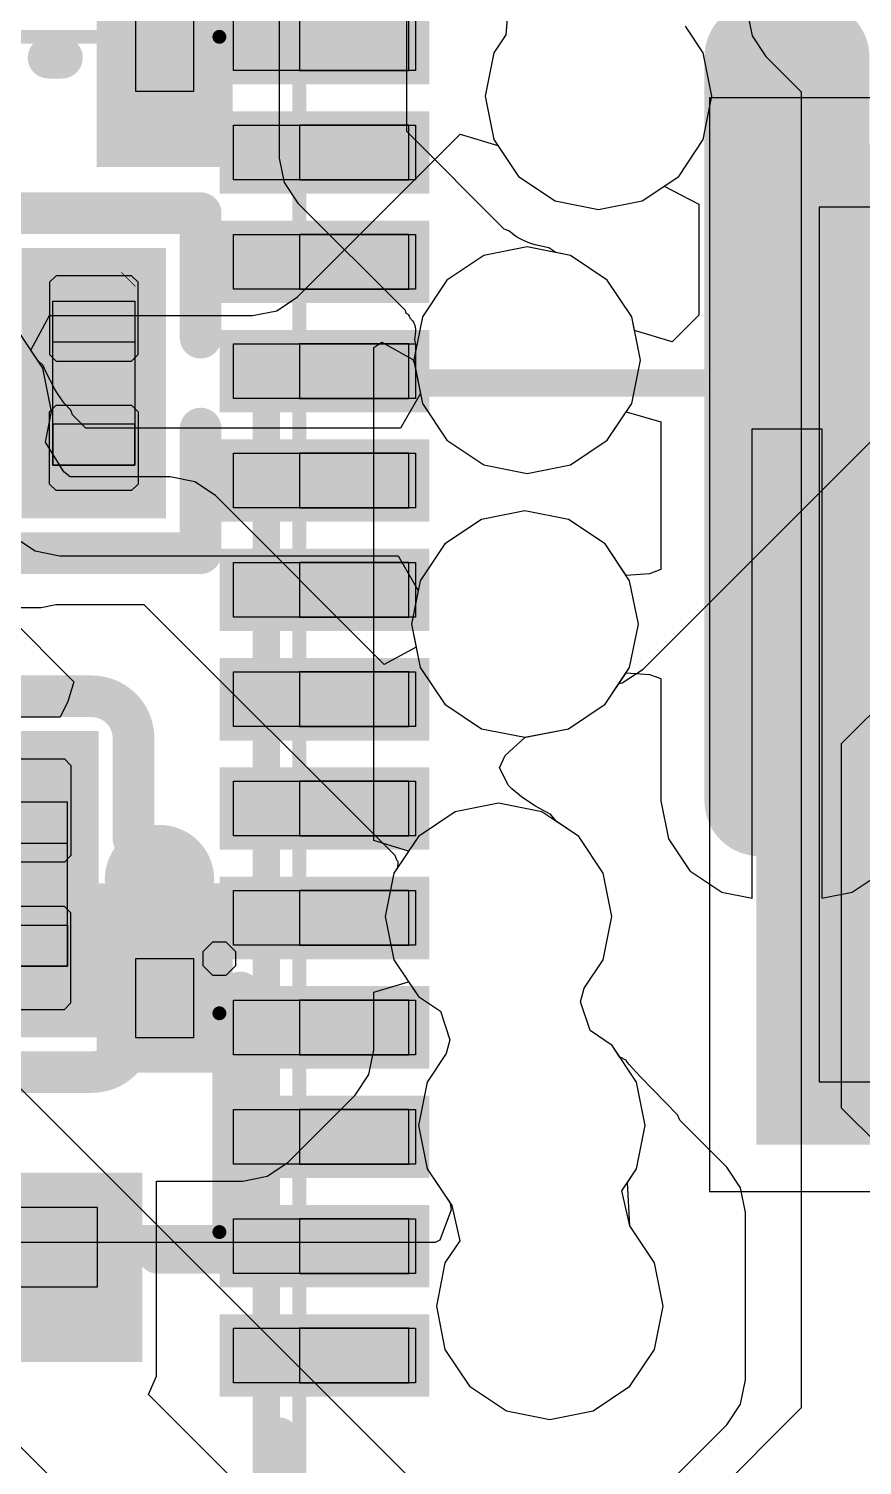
# Model space of a CAD drawing. Header units: millimetres. Extents: x 0 to 11.7, y 0 to 8.3.
# Drawn here: x 5.2792 to 5.3992, y 2.9268 to 3.1336 of the extents above; entities that cross this region are included whole.
import ezdxf

# ---------------------------------------------------------------- set-up
doc = ezdxf.new("R2010")
doc.units = ezdxf.units.MM
doc.header["$MEASUREMENT"] = 0
for name, color, linetype in [('BottomLayer', 5, 'Continuous'), ('BottomOverlay', 54, 'Continuous'), ('BottomPaste', 16, 'Continuous'), ('BottomSolder', 6, 'Continuous'), ('ConnectLayer', 7, 'Continuous'), ('Mechanical15', 56, 'Continuous'), ('Mechanical4', 56, 'Continuous'), ('Mechanical5', 56, 'Continuous'), ('Mechanical6', 56, 'Continuous'), ('TopLayer', 1, 'Continuous'), ('TopOverlay', 2, 'Continuous'), ('TopPaste', 8, 'Continuous'), ('TopSolder', 216, 'Continuous')]:
    doc.layers.add(name, color=color, linetype=linetype)

# ---------------------------------------------------------------- blocks, each defined once
blk = doc.blocks.new('C0201_B_19')
at = {"layer": 'BottomLayer'}
for points in [[(-0.0182, -0.00569), (-0.00369, -0.00569), (-0.0182, 0.00707), (-0.00369, 0.00707)], [(0.00339, -0.00569), (0.0179, -0.00569), (0.00339, 0.00707), (0.0179, 0.00707)]]:
    blk.add_solid(points, dxfattribs=at)
at = {"layer": 'BottomOverlay', "const_width": 0.006}
for points in [[(-0.0272, 0.01007, -0.414214), (-0.0212, 0.01607)], [(0.0209, 0.01607, -0.414214), (0.0269, 0.01007)], [(-0.0212, -0.01469, -0.414214), (-0.0272, -0.00869)], [(0.0269, -0.00869, -0.414214), (0.0209, -0.01469)]]:
    blk.add_lwpolyline(points, format="xyb", dxfattribs=at)
for points in [[(-0.0212, 0.01607), (-0.00669, 0.01607)], [(0.00639, 0.01607), (0.0209, 0.01607)], [(-0.0272, 0.01007), (-0.0272, -0.00869)], [(0.0269, 0.01007), (0.0269, -0.00869)], [(-0.0212, -0.01469), (-0.00669, -0.01469)], [(0.00639, -0.01469), (0.0209, -0.01469)]]:
    blk.add_lwpolyline(points, dxfattribs=at)
at = {"layer": 'BottomOverlay', "const_width": 0.003}
for points in [[(-0.0227, 0.01607, 1), (-0.0197, 0.01607, 1)], [(-0.0227, 0.01607, 1), (-0.0197, 0.01607, 1)], [(-0.00819, 0.01607, 1), (-0.00519, 0.01607, 1)], [(0.00489, 0.01607, 1), (0.00789, 0.01607, 1)], [(0.0194, 0.01607, 1), (0.0224, 0.01607, 1)], [(0.0194, 0.01607, 1), (0.0224, 0.01607, 1)], [(-0.0287, 0.01007, 1), (-0.0257, 0.01007, 1)], [(-0.0287, 0.01007, 1), (-0.0257, 0.01007, 1)], [(0.0254, 0.01007, 1), (0.0284, 0.01007, 1)], [(0.0254, 0.01007, 1), (0.0284, 0.01007, 1)], [(-0.0287, -0.00869, 1), (-0.0257, -0.00869, 1)], [(-0.0287, -0.00869, 1), (-0.0257, -0.00869, 1)], [(0.0254, -0.00869, 1), (0.0284, -0.00869, 1)], [(0.0254, -0.00869, 1), (0.0284, -0.00869, 1)], [(-0.0227, -0.01469, 1), (-0.0197, -0.01469, 1)], [(-0.0227, -0.01469, 1), (-0.0197, -0.01469, 1)], [(-0.00819, -0.01469, 1), (-0.00519, -0.01469, 1)], [(0.00489, -0.01469, 1), (0.00789, -0.01469, 1)], [(0.0194, -0.01469, 1), (0.0224, -0.01469, 1)], [(0.0194, -0.01469, 1), (0.0224, -0.01469, 1)]]:
    blk.add_lwpolyline(points, format="xyb", close=True, dxfattribs=at)
at = {"layer": 'BottomPaste'}
for p, q in [((-0.01725, 0.00707), (-0.0182, 0.00612)), ((-0.00428, 0.00707), (-0.01725, 0.00707)), ((-0.00334, 0.00612), (-0.00428, 0.00707)), ((0.00304, 0.00612), (0.00398, 0.00707)), ((0.00398, 0.00707), (0.01695, 0.00707)), ((0.01695, 0.00707), (0.0179, 0.00612)), ((-0.0182, 0.00612), (-0.0182, -0.00474)), ((-0.00334, -0.00474), (-0.00334, 0.00612)), ((0.00304, -0.00474), (0.00304, 0.00612)), ((0.0179, 0.00612), (0.0179, -0.00474)), ((-0.0182, -0.00474), (-0.01725, -0.00569)), ((-0.01725, -0.00569), (-0.00428, -0.00569)), ((-0.00428, -0.00569), (-0.00334, -0.00474)), ((0.00398, -0.00569), (0.00304, -0.00474)), ((0.01695, -0.00569), (0.00398, -0.00569)), ((0.0179, -0.00474), (0.01695, -0.00569))]:
    blk.add_line(p, q, dxfattribs=at)
for points in [[(-0.0182, -0.00569), (-0.00369, -0.00569), (-0.0182, 0.00707), (-0.00369, 0.00707)], [(0.00339, -0.00569), (0.0179, -0.00569), (0.00339, 0.00707), (0.0179, 0.00707)]]:
    blk.add_solid(points, dxfattribs=at)
at = {"layer": 'BottomSolder'}
for points in [[(-0.0222, -0.00969), (0.00031, -0.00969), (-0.0222, 0.01107), (0.00031, 0.01107)], [(-0.00061, -0.00969), (0.0219, -0.00969), (-0.00061, 0.01107), (0.0219, 0.01107)]]:
    blk.add_solid(points, dxfattribs=at)
at = {"layer": 'Mechanical4'}
for p, q in [((0.01166, 0.0066), (-0.01196, 0.0066)), ((-0.01196, 0.0066), (-0.01196, -0.00521)), ((0.01166, -0.00521), (0.01166, 0.0066)), ((-0.01196, -0.00521), (0.01166, -0.00521))]:
    blk.add_line(p, q, dxfattribs=at)
at = {"layer": 'Mechanical5'}
for p, q in [((-0.01196, -0.00521), (-0.01196, 0.0066)), ((-0.01196, 0.0066), (-0.00606, 0.0066)), ((-0.00606, 0.0066), (-0.00606, -0.00521)), ((0.01166, 0.0066), (0.00576, 0.0066)), ((0.00576, 0.0066), (0.00576, -0.00521)), ((0.01166, -0.00521), (0.01166, 0.0066)), ((-0.00606, -0.00521), (-0.01196, -0.00521)), ((0.00576, -0.00521), (0.01166, -0.00521))]:
    blk.add_line(p, q, dxfattribs=at)
blk = doc.blocks.new('SOT_723_L1_2_W0_8_P0_40_LS1_2_BR_38')
at = {"layer": 'Mechanical15'}
for p, q in [((0.01221, 0.01161), (0.01221, 0.01988)), ((0.01221, 0.01988), (0.02362, 0.01988)), ((0.02362, 0.01988), (0.02362, 0.01161)), ((0.01221, 0.01161), (0.01221, 0.01161)), ((0.02362, 0.01161), (0.01221, 0.01161)), ((-0.01221, 0.0061), (-0.02362, 0.0061)), ((-0.02362, 0.0061), (-0.02362, -0.0061)), ((-0.01221, -0.0061), (-0.01221, 0.0061)), ((-0.02362, -0.0061), (-0.01221, -0.0061)), ((-0.01221, -0.0061), (-0.01221, -0.0061)), ((0.01221, -0.01988), (0.01221, -0.01161)), ((0.01221, -0.01161), (0.02362, -0.01161)), ((0.02362, -0.01161), (0.02362, -0.01988)), ((0.01221, -0.01988), (0.01221, -0.01988)), ((0.02362, -0.01988), (0.01221, -0.01988)), ((0.02264, -0.02126), (0.02125, -0.02264)), ((0.02125, -0.02264), (0.02125, -0.02362)), ((0.0246, -0.02126), (0.02264, -0.02126)), ((0.02598, -0.02264), (0.0246, -0.02126)), ((0.02598, -0.02362), (0.02598, -0.02264)), ((0.02125, -0.02362), (0.02125, -0.0246)), ((0.02125, -0.0246), (0.02264, -0.02598)), ((0.0246, -0.02598), (0.02598, -0.0246)), ((0.02598, -0.02362), (0.02598, -0.02362)), ((0.02598, -0.0246), (0.02598, -0.02362)), ((0.02264, -0.02598), (0.0246, -0.02598))]:
    blk.add_line(p, q, dxfattribs=at)
at = {"layer": 'Mechanical15', "const_width": 0.002}
for points in [[(-0.01575, 0.02362), (0.01575, 0.02362)], [(-0.01575, 0.02362), (-0.01575, -0.02362)], [(0.01575, 0.02362), (0.01575, -0.02362)], [(-0.01575, -0.02362), (0.01575, -0.02362)]]:
    blk.add_lwpolyline(points, dxfattribs=at)
at = {"layer": 'Mechanical15', "const_width": 0.001}
for points in [[(-0.01625, 0.02362, 1), (-0.01525, 0.02362, 1)], [(-0.01625, 0.02362, 1), (-0.01525, 0.02362, 1)], [(0.01525, 0.02362, 1), (0.01625, 0.02362, 1)], [(0.01525, 0.02362, 1), (0.01625, 0.02362, 1)], [(-0.01625, -0.02362, 1), (-0.01525, -0.02362, 1)], [(-0.01625, -0.02362, 1), (-0.01525, -0.02362, 1)], [(0.01525, -0.02362, 1), (0.01625, -0.02362, 1)], [(0.01525, -0.02362, 1), (0.01625, -0.02362, 1)]]:
    blk.add_lwpolyline(points, format="xyb", close=True, dxfattribs=at)
at = {"layer": 'Mechanical6'}
for points, const_width in [([(0.03894, -0.015, 1), (0.03106, -0.015, 1)], 0.00787), ([(0.02909, -0.015, 1), (0.03303, -0.015, 1)], 0.00394), ([(0.03697, -0.015, 1), (0.04091, -0.015, 1)], 0.00394)]:
    blk.add_lwpolyline(points, format="xyb", close=True, dxfattribs=dict(at, const_width=const_width))
at = {"layer": 'TopLayer'}
for points in [[(0.01122, 0.00996), (0.03048, 0.00996), (0.01122, 0.02154), (0.03048, 0.02154)], [(-0.03048, -0.00854), (-0.01122, -0.00854), (-0.03048, 0.00854), (-0.01122, 0.00854)], [(0.01122, -0.02154), (0.03048, -0.02154), (0.01122, -0.00996), (0.03048, -0.00996)]]:
    blk.add_solid(points, dxfattribs=at)
at = {"layer": 'TopOverlay', "const_width": 0.006}
for points in [[(-0.01875, 0.02662), (-0.01875, 0.01479)], [(-0.01875, 0.02662), (0.01875, 0.02662)], [(0.01875, 0.00096), (0.01875, -0.00096)], [(-0.01875, -0.01479), (-0.01875, -0.02662)], [(-0.01875, -0.02662), (0.01875, -0.02662)]]:
    blk.add_lwpolyline(points, dxfattribs=at)
at = {"layer": 'TopOverlay', "const_width": 0.003}
for points in [[(-0.02025, 0.02662, 1), (-0.01725, 0.02662, 1)], [(-0.02025, 0.02662, 1), (-0.01725, 0.02662, 1)], [(0.01725, 0.02662, 1), (0.02025, 0.02662, 1)], [(-0.02025, 0.01479, 1), (-0.01725, 0.01479, 1)], [(0.01725, 0.00096, 1), (0.02025, 0.00096, 1)], [(0.01725, -0.00096, 1), (0.02025, -0.00096, 1)], [(-0.02025, -0.01479, 1), (-0.01725, -0.01479, 1)], [(-0.02025, -0.02662, 1), (-0.01725, -0.02662, 1)], [(-0.02025, -0.02662, 1), (-0.01725, -0.02662, 1)], [(0.01725, -0.02662, 1), (0.02025, -0.02662, 1)]]:
    blk.add_lwpolyline(points, format="xyb", close=True, dxfattribs=at)
at = {"layer": 'TopPaste'}
for points in [[(0.01122, 0.00996), (0.03048, 0.00996), (0.01122, 0.02154), (0.03048, 0.02154)], [(-0.03048, -0.00854), (-0.01122, -0.00854), (-0.03048, 0.00854), (-0.01122, 0.00854)], [(0.01122, -0.02154), (0.03048, -0.02154), (0.01122, -0.00996), (0.03048, -0.00996)]]:
    blk.add_solid(points, dxfattribs=at)
at = {"layer": 'TopSolder'}
for points in [[(0.00722, 0.00596), (0.03448, 0.00596), (0.00722, 0.02554), (0.03448, 0.02554)], [(-0.03448, -0.01254), (-0.00722, -0.01254), (-0.03448, 0.01254), (-0.00722, 0.01254)], [(0.00722, -0.02554), (0.03448, -0.02554), (0.00722, -0.00596), (0.03448, -0.00596)]]:
    blk.add_solid(points, dxfattribs=at)
blk = doc.blocks.new('R0201_52')
at = {"layer": 'Mechanical15', "const_width": 0.0001}
blk.add_lwpolyline([(0.01665, -0.004), (0.01465, -0.006)], dxfattribs=at)
at = {"layer": 'Mechanical15', "const_width": 0.00005}
for points in [[(0.01662, -0.004, 1), (0.01667, -0.004, 1)], [(0.01462, -0.006, 1), (0.01467, -0.006, 1)]]:
    blk.add_lwpolyline(points, format="xyb", close=True, dxfattribs=at)
at = {"layer": 'Mechanical4'}
for p, q in [((-0.01111, 0.00591), (0.01252, 0.00591)), ((-0.01111, -0.0059), (-0.01111, 0.00591)), ((0.01252, 0.00591), (0.01252, -0.0059)), ((0.01252, -0.0059), (-0.01111, -0.0059))]:
    blk.add_line(p, q, dxfattribs=at)
at = {"layer": 'Mechanical5'}
for p, q in [((-0.0052, 0.00591), (-0.01111, 0.00591)), ((-0.01111, 0.00591), (-0.01111, -0.0059)), ((-0.0052, -0.0059), (-0.0052, 0.00591)), ((0.00661, 0.00591), (0.01252, 0.00591)), ((0.00661, -0.0059), (0.00661, 0.00591)), ((0.01252, 0.00591), (0.01252, -0.0059)), ((-0.01111, -0.0059), (-0.0052, -0.0059)), ((0.01252, -0.0059), (0.00661, -0.0059))]:
    blk.add_line(p, q, dxfattribs=at)
at = {"layer": 'TopLayer'}
for points in [[(-0.01477, -0.00638), (-0.00284, -0.00638), (-0.01477, 0.00638), (-0.00284, 0.00638)], [(0.00425, -0.00638), (0.01618, -0.00638), (0.00425, 0.00638), (0.01618, 0.00638)]]:
    blk.add_solid(points, dxfattribs=at)
at = {"layer": 'TopOverlay', "const_width": 0.006}
for points in [[(-0.02377, 0.01538), (-0.02377, -0.01538)], [(-0.02377, 0.01538), (-0.00584, 0.01538)], [(0.00725, 0.01538), (0.02518, 0.01538)], [(0.02518, 0.01538), (0.02518, -0.01538)], [(-0.02377, -0.01538), (-0.00584, -0.01538)], [(0.00725, -0.01538), (0.02518, -0.01538)]]:
    blk.add_lwpolyline(points, dxfattribs=at)
at = {"layer": 'TopOverlay', "const_width": 0.003}
for points in [[(-0.02527, 0.01538, 1), (-0.02227, 0.01538, 1)], [(-0.02527, 0.01538, 1), (-0.02227, 0.01538, 1)], [(-0.00734, 0.01538, 1), (-0.00434, 0.01538, 1)], [(0.00575, 0.01538, 1), (0.00875, 0.01538, 1)], [(0.02368, 0.01538, 1), (0.02668, 0.01538, 1)], [(0.02368, 0.01538, 1), (0.02668, 0.01538, 1)], [(-0.02527, -0.01538, 1), (-0.02227, -0.01538, 1)], [(-0.02527, -0.01538, 1), (-0.02227, -0.01538, 1)], [(-0.00734, -0.01538, 1), (-0.00434, -0.01538, 1)], [(0.00575, -0.01538, 1), (0.00875, -0.01538, 1)], [(0.02368, -0.01538, 1), (0.02668, -0.01538, 1)], [(0.02368, -0.01538, 1), (0.02668, -0.01538, 1)]]:
    blk.add_lwpolyline(points, format="xyb", close=True, dxfattribs=at)
at = {"layer": 'TopPaste'}
for p, q in [((-0.01477, 0.00543), (-0.01383, 0.00638)), ((-0.01383, 0.00638), (-0.00343, 0.00638)), ((-0.00343, 0.00638), (-0.00248, 0.00543)), ((0.00484, 0.00638), (0.00389, 0.00543)), ((0.01524, 0.00638), (0.00484, 0.00638)), ((0.01618, 0.00543), (0.01524, 0.00638)), ((-0.01477, -0.00543), (-0.01477, 0.00543)), ((-0.00248, 0.00543), (-0.00248, -0.00543)), ((0.00389, 0.00543), (0.00389, -0.00543)), ((0.01618, -0.00543), (0.01618, 0.00543)), ((-0.01383, -0.00638), (-0.01477, -0.00543)), ((-0.00248, -0.00543), (-0.00343, -0.00638)), ((0.00389, -0.00543), (0.00484, -0.00638)), ((0.01524, -0.00638), (0.01618, -0.00543)), ((-0.00343, -0.00638), (-0.01383, -0.00638)), ((0.00484, -0.00638), (0.01524, -0.00638))]:
    blk.add_line(p, q, dxfattribs=at)
for points in [[(-0.01477, -0.00638), (-0.00284, -0.00638), (-0.01477, 0.00638), (-0.00284, 0.00638)], [(0.00425, -0.00638), (0.01618, -0.00638), (0.00425, 0.00638), (0.01618, 0.00638)]]:
    blk.add_solid(points, dxfattribs=at)
at = {"layer": 'TopSolder'}
for points in [[(-0.01877, -0.01038), (0.00116, -0.01038), (-0.01877, 0.01038), (0.00116, 0.01038)], [(0.00025, -0.01038), (0.02018, -0.01038), (0.00025, 0.01038), (0.02018, 0.01038)]]:
    blk.add_solid(points, dxfattribs=at)
blk = doc.blocks.new('QFN_56_L7_0_W7_0_P0_40_TL_EP4_0_B_58')
at = {"layer": 'BottomLayer'}
for points in [[(-0.10327, 0.11739), (-0.0954, 0.11739), (-0.10327, 0.14357), (-0.0954, 0.14357)], [(-0.08753, 0.11739), (-0.07966, 0.11739), (-0.08753, 0.14357), (-0.07966, 0.14357)], [(-0.07178, 0.11739), (-0.06391, 0.11739), (-0.07178, 0.14357), (-0.06391, 0.14357)], [(-0.05603, 0.11739), (-0.04816, 0.11739), (-0.05603, 0.14357), (-0.04816, 0.14357)], [(-0.04028, 0.11739), (-0.03241, 0.11739), (-0.04028, 0.14357), (-0.03241, 0.14357)], [(-0.02453, 0.11739), (-0.01666, 0.11739), (-0.02453, 0.14357), (-0.01666, 0.14357)], [(-0.00879, 0.11739), (-0.00092, 0.11739), (-0.00879, 0.14357), (-0.00092, 0.14357)], [(0.00696, 0.11739), (0.01483, 0.11739), (0.00696, 0.14357), (0.01483, 0.14357)], [(0.02271, 0.11739), (0.03058, 0.11739), (0.02271, 0.14357), (0.03058, 0.14357)], [(0.03846, 0.11739), (0.04633, 0.11739), (0.03846, 0.14357), (0.04633, 0.14357)], [(0.05421, 0.11739), (0.06208, 0.11739), (0.05421, 0.14357), (0.06208, 0.14357)], [(0.06995, 0.11739), (0.07782, 0.11739), (0.06995, 0.14357), (0.07782, 0.14357)], [(0.0857, 0.11739), (0.09357, 0.11739), (0.0857, 0.14357), (0.09357, 0.14357)], [(-0.06697, -0.07368), (0.07303, -0.07368), (-0.06697, 0.06632), (0.07303, 0.06632)]]:
    blk.add_solid(points, dxfattribs=at)
at = {"layer": 'BottomOverlay', "const_width": 0.006}
blk.add_lwpolyline([(-0.11125, 0.13712), (-0.13777, 0.13712)], dxfattribs=at)
at = {"layer": 'BottomOverlay', "const_width": 0.003}
blk.add_lwpolyline([(-0.11275, 0.13712, 1), (-0.10975, 0.13712, 1)], format="xyb", close=True, dxfattribs=at)
at = {"layer": 'BottomPaste'}
for p, q in [((-0.10327, 0.11739), (-0.10327, 0.14357)), ((-0.10327, 0.14357), (-0.0954, 0.14357)), ((-0.0954, 0.14357), (-0.0954, 0.11739)), ((-0.08753, 0.11739), (-0.08753, 0.14357)), ((-0.08753, 0.14357), (-0.07966, 0.14357)), ((-0.07966, 0.14357), (-0.07966, 0.11739)), ((-0.07178, 0.14357), (-0.06391, 0.14357)), ((-0.07178, 0.11739), (-0.07178, 0.14357)), ((-0.06391, 0.14357), (-0.06391, 0.11739)), ((-0.05603, 0.14357), (-0.04816, 0.14357)), ((-0.05603, 0.11739), (-0.05603, 0.14357)), ((-0.04816, 0.14357), (-0.04816, 0.11739)), ((-0.04028, 0.14357), (-0.03241, 0.14357)), ((-0.04028, 0.11739), (-0.04028, 0.14357)), ((-0.03241, 0.14357), (-0.03241, 0.11739)), ((-0.02453, 0.14357), (-0.01666, 0.14357)), ((-0.02453, 0.11739), (-0.02453, 0.14357)), ((-0.01666, 0.14357), (-0.01666, 0.11739)), ((-0.00879, 0.14357), (-0.00092, 0.14357)), ((-0.00879, 0.11739), (-0.00879, 0.14357)), ((-0.00092, 0.14357), (-0.00092, 0.11739)), ((0.00696, 0.11739), (0.00696, 0.14357)), ((0.00696, 0.14357), (0.01483, 0.14357)), ((0.01483, 0.14357), (0.01483, 0.11739)), ((0.02271, 0.11739), (0.02271, 0.14357)), ((0.02271, 0.14357), (0.03058, 0.14357)), ((0.03058, 0.14357), (0.03058, 0.11739)), ((0.03846, 0.14357), (0.04633, 0.14357)), ((0.03846, 0.11739), (0.03846, 0.14357)), ((0.04633, 0.14357), (0.04633, 0.11739)), ((0.05421, 0.14357), (0.06208, 0.14357)), ((0.05421, 0.11739), (0.05421, 0.14357)), ((0.06208, 0.14357), (0.06208, 0.11739)), ((0.06995, 0.14357), (0.07782, 0.14357)), ((0.06995, 0.11739), (0.06995, 0.14357)), ((0.07782, 0.14357), (0.07782, 0.11739)), ((0.0857, 0.14357), (0.09357, 0.14357)), ((0.0857, 0.11739), (0.0857, 0.14357)), ((-0.0954, 0.11739), (-0.10327, 0.11739)), ((-0.07966, 0.11739), (-0.08753, 0.11739)), ((-0.06391, 0.11739), (-0.07178, 0.11739)), ((-0.04816, 0.11739), (-0.05603, 0.11739)), ((-0.03241, 0.11739), (-0.04028, 0.11739)), ((-0.01666, 0.11739), (-0.02453, 0.11739)), ((-0.00092, 0.11739), (-0.00879, 0.11739)), ((0.01483, 0.11739), (0.00696, 0.11739)), ((0.03058, 0.11739), (0.02271, 0.11739)), ((0.04633, 0.11739), (0.03846, 0.11739)), ((0.06208, 0.11739), (0.05421, 0.11739)), ((0.07782, 0.11739), (0.06995, 0.11739)), ((0.09357, 0.11739), (0.0857, 0.11739)), ((-0.05996, 0.05931), (-0.05996, -0.06667)), ((0.06602, 0.05931), (-0.05996, 0.05931)), ((0.06602, -0.06667), (0.06602, 0.05931))]:
    blk.add_line(p, q, dxfattribs=at)
at = {"layer": 'BottomSolder'}
for points in [[(-0.10527, 0.11539), (-0.0934, 0.11539), (-0.10527, 0.14557), (-0.0934, 0.14557)], [(-0.08953, 0.11539), (-0.07766, 0.11539), (-0.08953, 0.14557), (-0.07766, 0.14557)], [(-0.07378, 0.11539), (-0.06191, 0.11539), (-0.07378, 0.14557), (-0.06191, 0.14557)], [(-0.05803, 0.11539), (-0.04616, 0.11539), (-0.05803, 0.14557), (-0.04616, 0.14557)], [(-0.04228, 0.11539), (-0.03041, 0.11539), (-0.04228, 0.14557), (-0.03041, 0.14557)], [(-0.02653, 0.11539), (-0.01466, 0.11539), (-0.02653, 0.14557), (-0.01466, 0.14557)], [(-0.01079, 0.11539), (0.00108, 0.11539), (-0.01079, 0.14557), (0.00108, 0.14557)], [(0.00496, 0.11539), (0.01683, 0.11539), (0.00496, 0.14557), (0.01683, 0.14557)], [(0.02071, 0.11539), (0.03258, 0.11539), (0.02071, 0.14557), (0.03258, 0.14557)], [(0.03646, 0.11539), (0.04833, 0.11539), (0.03646, 0.14557), (0.04833, 0.14557)], [(0.05221, 0.11539), (0.06408, 0.11539), (0.05221, 0.14557), (0.06408, 0.14557)], [(0.06795, 0.11539), (0.07982, 0.11539), (0.06795, 0.14557), (0.07982, 0.14557)], [(0.0837, 0.11539), (0.09557, 0.11539), (0.0837, 0.14557), (0.09557, 0.14557)], [(-0.06897, -0.07568), (0.07503, -0.07568), (-0.06897, 0.06832), (0.07503, 0.06832)]]:
    blk.add_solid(points, dxfattribs=at)
at = {"layer": 'Mechanical15'}
for p, q in [((-0.10327, 0.13411), (-0.10327, 0.11837)), ((-0.0954, 0.13411), (-0.10327, 0.13411)), ((-0.0954, 0.11837), (-0.0954, 0.13411)), ((-0.08753, 0.13411), (-0.08753, 0.11837)), ((-0.07965, 0.13411), (-0.08753, 0.13411)), ((-0.07965, 0.11837), (-0.07965, 0.13411)), ((-0.07178, 0.13411), (-0.07178, 0.11837)), ((-0.0639, 0.13411), (-0.07178, 0.13411)), ((-0.0639, 0.11837), (-0.0639, 0.13411)), ((-0.05603, 0.13411), (-0.05603, 0.11837)), ((-0.04816, 0.13411), (-0.05603, 0.13411)), ((-0.04816, 0.11837), (-0.04816, 0.13411)), ((-0.04028, 0.13411), (-0.04028, 0.11837)), ((-0.03241, 0.13411), (-0.04028, 0.13411)), ((-0.03241, 0.11837), (-0.03241, 0.13411)), ((-0.02453, 0.13411), (-0.02453, 0.11837)), ((-0.01666, 0.13411), (-0.02453, 0.13411)), ((-0.01666, 0.11837), (-0.01666, 0.13411)), ((-0.00879, 0.13411), (-0.00879, 0.11837)), ((-0.00091, 0.13411), (-0.00879, 0.13411)), ((-0.00091, 0.11837), (-0.00091, 0.13411)), ((0.00696, 0.13411), (0.00696, 0.11837)), ((0.01484, 0.13411), (0.00696, 0.13411)), ((0.01484, 0.11837), (0.01484, 0.13411)), ((0.02271, 0.13411), (0.02271, 0.11837)), ((0.03058, 0.13411), (0.02271, 0.13411)), ((0.03058, 0.11837), (0.03058, 0.13411)), ((0.03846, 0.13411), (0.03846, 0.11837)), ((0.04633, 0.13411), (0.03846, 0.13411)), ((0.04633, 0.11837), (0.04633, 0.13411)), ((0.05421, 0.13411), (0.05421, 0.11837)), ((0.06208, 0.13411), (0.05421, 0.13411)), ((0.06208, 0.11837), (0.06208, 0.13411)), ((0.06995, 0.13411), (0.06995, 0.11837)), ((0.07783, 0.13411), (0.06995, 0.13411)), ((0.07783, 0.11837), (0.07783, 0.13411)), ((0.0857, 0.13411), (0.0857, 0.11837)), ((0.09358, 0.13411), (0.0857, 0.13411)), ((-0.10327, 0.11837), (-0.0954, 0.11837)), ((-0.08753, 0.11837), (-0.07965, 0.11837)), ((-0.07178, 0.11837), (-0.0639, 0.11837)), ((-0.05603, 0.11837), (-0.04816, 0.11837)), ((-0.04028, 0.11837), (-0.03241, 0.11837)), ((-0.02453, 0.11837), (-0.01666, 0.11837)), ((-0.00879, 0.11837), (-0.00091, 0.11837)), ((0.00696, 0.11837), (0.01484, 0.11837)), ((0.02271, 0.11837), (0.03058, 0.11837)), ((0.03846, 0.11837), (0.04633, 0.11837)), ((0.05421, 0.11837), (0.06208, 0.11837)), ((0.06995, 0.11837), (0.07783, 0.11837)), ((0.0857, 0.11837), (0.09358, 0.11837)), ((-0.07571, 0.07506), (-0.07571, -0.08242)), ((0.08177, 0.07506), (-0.07571, 0.07506)), ((0.08177, -0.08242), (0.08177, 0.07506))]:
    blk.add_line(p, q, dxfattribs=at)
at = {"layer": 'Mechanical15', "const_width": 0.002}
blk.add_lwpolyline([(-0.13477, 0.13411), (0.14082, 0.13411)], dxfattribs=at)
blk = doc.blocks.new('LCD_240_240_76')
at = {"layer": 'TopLayer', "const_width": 0.00394}
for points in [[(-0.34264, 0.41615, 1), (-0.3387, 0.41615, 1)], [(-0.33476, 0.41615, 1), (-0.33083, 0.41615, 1)], [(-0.34264, 0.30902, 1), (-0.3387, 0.30902, 1)], [(-0.33476, 0.30902, 1), (-0.33083, 0.30902, 1)]]:
    blk.add_lwpolyline(points, format="xyb", close=True, dxfattribs=at)
at = {"layer": 'TopLayer'}
for points in [[(-0.34067, 0.30509), (-0.33279, 0.30509), (-0.34067, 0.42009), (-0.33279, 0.42009)], [(-0.34461, 0.30902), (-0.32886, 0.30902), (-0.34461, 0.41615), (-0.32886, 0.41615)]]:
    blk.add_solid(points, dxfattribs=at)
at = {"layer": 'TopOverlay', "const_width": 0.00394}
for points in [[(-0.41165, -0.05271), (-0.41165, 0.36922)], [(-0.41165, 0.36922), (-0.34472, 0.36922)]]:
    blk.add_lwpolyline(points, dxfattribs=at)
at = {"layer": 'TopOverlay', "const_width": 0.00197}
for points in [[(-0.41263, 0.36922, 1), (-0.41066, 0.36922, 1)], [(-0.41263, 0.36922, 1), (-0.41066, 0.36922, 1)], [(-0.3457, 0.36922, 1), (-0.34373, 0.36922, 1)]]:
    blk.add_lwpolyline(points, format="xyb", close=True, dxfattribs=at)
at = {"layer": 'TopPaste', "const_width": 0.00394}
for points in [[(-0.34264, 0.41615, 1), (-0.3387, 0.41615, 1)], [(-0.33476, 0.41615, 1), (-0.33083, 0.41615, 1)], [(-0.34264, 0.30902, 1), (-0.3387, 0.30902, 1)], [(-0.33476, 0.30902, 1), (-0.33083, 0.30902, 1)]]:
    blk.add_lwpolyline(points, format="xyb", close=True, dxfattribs=at)
at = {"layer": 'TopPaste'}
for points in [[(-0.34067, 0.30509), (-0.33279, 0.30509), (-0.34067, 0.42009), (-0.33279, 0.42009)], [(-0.34461, 0.30902), (-0.32886, 0.30902), (-0.34461, 0.41615), (-0.32886, 0.41615)]]:
    blk.add_solid(points, dxfattribs=at)
at = {"layer": 'TopSolder', "const_width": 0.00794}
for points in [[(-0.34464, 0.41615, 1), (-0.3367, 0.41615, 1)], [(-0.33676, 0.41615, 1), (-0.32883, 0.41615, 1)], [(-0.34464, 0.30902, 1), (-0.3367, 0.30902, 1)], [(-0.33676, 0.30902, 1), (-0.32883, 0.30902, 1)]]:
    blk.add_lwpolyline(points, format="xyb", close=True, dxfattribs=at)
at = {"layer": 'TopSolder'}
for points in [[(-0.34067, 0.30109), (-0.33279, 0.30109), (-0.34067, 0.42409), (-0.33279, 0.42409)], [(-0.34861, 0.30902), (-0.32486, 0.30902), (-0.34861, 0.41615), (-0.32486, 0.41615)]]:
    blk.add_solid(points, dxfattribs=at)
blk = doc.blocks.new('SOT_723_L1_2_W0_8_P0_40_LS1_2_BR_82')
at = {"layer": 'Mechanical15'}
for p, q in [((0.01221, 0.01161), (0.01221, 0.01988)), ((0.01221, 0.01988), (0.02362, 0.01988)), ((0.02362, 0.01988), (0.02362, 0.01161)), ((0.01221, 0.01161), (0.01221, 0.01161)), ((0.02362, 0.01161), (0.01221, 0.01161)), ((-0.01221, 0.0061), (-0.02362, 0.0061)), ((-0.02362, 0.0061), (-0.02362, -0.0061)), ((-0.01221, -0.0061), (-0.01221, 0.0061)), ((-0.02362, -0.0061), (-0.01221, -0.0061)), ((-0.01221, -0.0061), (-0.01221, -0.0061)), ((0.01221, -0.01988), (0.01221, -0.01161)), ((0.01221, -0.01161), (0.02362, -0.01161)), ((0.02362, -0.01161), (0.02362, -0.01988)), ((0.01221, -0.01988), (0.01221, -0.01988)), ((0.02362, -0.01988), (0.01221, -0.01988)), ((0.02264, -0.02126), (0.02125, -0.02264)), ((0.02125, -0.02264), (0.02125, -0.02362)), ((0.0246, -0.02126), (0.02264, -0.02126)), ((0.02598, -0.02264), (0.0246, -0.02126)), ((0.02598, -0.02362), (0.02598, -0.02264)), ((0.02125, -0.02362), (0.02125, -0.0246)), ((0.02125, -0.0246), (0.02264, -0.02599)), ((0.0246, -0.02598), (0.02598, -0.0246)), ((0.02598, -0.02362), (0.02598, -0.02362)), ((0.02598, -0.0246), (0.02598, -0.02362)), ((0.02264, -0.02599), (0.0246, -0.02598))]:
    blk.add_line(p, q, dxfattribs=at)
at = {"layer": 'Mechanical15', "const_width": 0.002}
for points in [[(0.01575, 0.02362), (-0.01575, 0.02362)], [(-0.01575, -0.02362), (-0.01575, 0.02362)], [(0.01575, -0.02362), (0.01575, 0.02362)], [(0.01575, -0.02362), (-0.01575, -0.02362)]]:
    blk.add_lwpolyline(points, dxfattribs=at)
at = {"layer": 'Mechanical15', "const_width": 0.001}
for points in [[(-0.01625, 0.02362, 1), (-0.01525, 0.02362, 1)], [(-0.01625, 0.02362, 1), (-0.01525, 0.02362, 1)], [(0.01525, 0.02362, 1), (0.01625, 0.02362, 1)], [(0.01525, 0.02362, 1), (0.01625, 0.02362, 1)], [(-0.01625, -0.02362, 1), (-0.01525, -0.02362, 1)], [(-0.01625, -0.02362, 1), (-0.01525, -0.02362, 1)], [(0.01525, -0.02362, 1), (0.01625, -0.02362, 1)], [(0.01525, -0.02362, 1), (0.01625, -0.02362, 1)]]:
    blk.add_lwpolyline(points, format="xyb", close=True, dxfattribs=at)
at = {"layer": 'Mechanical6'}
for points, const_width in [([(0.03894, -0.015, 1), (0.03106, -0.015, 1)], 0.00787), ([(0.02909, -0.015, 1), (0.03303, -0.015, 1)], 0.00394), ([(0.03697, -0.015, 1), (0.04091, -0.015, 1)], 0.00394)]:
    blk.add_lwpolyline(points, format="xyb", close=True, dxfattribs=dict(at, const_width=const_width))
at = {"layer": 'TopLayer', "const_width": 0.01709}
blk.add_lwpolyline([(-0.01977, 0), (-0.02193, 0)], dxfattribs=at)
at = {"layer": 'TopLayer', "const_width": 0.00854}
for points in [[(-0.0262, 0, 1), (-0.01766, 0, 1)], [(-0.02404, 0, 1), (-0.0155, 0, 1)]]:
    blk.add_lwpolyline(points, format="xyb", close=True, dxfattribs=at)
at = {"layer": 'TopLayer'}
for points in [[(0.01122, 0.00996), (0.03048, 0.00996), (0.01122, 0.02154), (0.03048, 0.02154)], [(0.01122, -0.02154), (0.03048, -0.02154), (0.01122, -0.00996), (0.03048, -0.00996)]]:
    blk.add_solid(points, dxfattribs=at)
at = {"layer": 'TopOverlay', "const_width": 0.006}
for points in [[(-0.01875, 0.01479), (-0.01875, 0.02662)], [(0.01875, 0.02662), (-0.01875, 0.02662)], [(0.01875, -0.00096), (0.01875, 0.00096)], [(-0.01875, -0.02662), (-0.01875, -0.01479)], [(0.01875, -0.02662), (-0.01875, -0.02662)]]:
    blk.add_lwpolyline(points, dxfattribs=at)
at = {"layer": 'TopOverlay', "const_width": 0.003}
for points in [[(-0.02025, 0.02662, 1), (-0.01725, 0.02662, 1)], [(-0.02025, 0.02662, 1), (-0.01725, 0.02662, 1)], [(0.01725, 0.02662, 1), (0.02025, 0.02662, 1)], [(-0.02025, 0.01479, 1), (-0.01725, 0.01479, 1)], [(0.01725, 0.00096, 1), (0.02025, 0.00096, 1)], [(0.01725, -0.00096, 1), (0.02025, -0.00096, 1)], [(-0.02025, -0.01479, 1), (-0.01725, -0.01479, 1)], [(-0.02025, -0.02662, 1), (-0.01725, -0.02662, 1)], [(-0.02025, -0.02662, 1), (-0.01725, -0.02662, 1)], [(0.01725, -0.02662, 1), (0.02025, -0.02662, 1)]]:
    blk.add_lwpolyline(points, format="xyb", close=True, dxfattribs=at)
at = {"layer": 'TopPaste', "const_width": 0.01709}
blk.add_lwpolyline([(-0.01977, 0), (-0.02193, 0)], dxfattribs=at)
at = {"layer": 'TopPaste', "const_width": 0.00854}
for points in [[(-0.0262, 0, 1), (-0.01766, 0, 1)], [(-0.02404, 0, 1), (-0.0155, 0, 1)]]:
    blk.add_lwpolyline(points, format="xyb", close=True, dxfattribs=at)
at = {"layer": 'TopPaste'}
for points in [[(0.01122, 0.00996), (0.03048, 0.00996), (0.01122, 0.02154), (0.03048, 0.02154)], [(0.01122, -0.02154), (0.03048, -0.02154), (0.01122, -0.00996), (0.03048, -0.00996)]]:
    blk.add_solid(points, dxfattribs=at)
at = {"layer": 'TopSolder', "const_width": 0.02509}
blk.add_lwpolyline([(-0.01977, 0), (-0.02193, 0)], dxfattribs=at)
at = {"layer": 'TopSolder', "const_width": 0.01254}
for points in [[(-0.0282, 0, 1), (-0.01566, 0, 1)], [(-0.02604, 0, 1), (-0.0135, 0, 1)]]:
    blk.add_lwpolyline(points, format="xyb", close=True, dxfattribs=at)
at = {"layer": 'TopSolder'}
for points in [[(0.00722, 0.00596), (0.03448, 0.00596), (0.00722, 0.02554), (0.03448, 0.02554)], [(0.00722, -0.02554), (0.03448, -0.02554), (0.00722, -0.00596), (0.03448, -0.00596)]]:
    blk.add_solid(points, dxfattribs=at)

msp = doc.modelspace()

# ---------------------------------------------------------------- linework, layer by layer
at = {"layer": 'BottomLayer'}
for p, q in [((5.39621, 3.03067), (5.47701, 3.11147)), ((5.39621, 2.97817), (5.39621, 3.03067)), ((5.4016, 2.97278), (5.39621, 2.97817))]:
    msp.add_line(p, q, dxfattribs=at)
at = {"layer": 'ConnectLayer'}
for p, q in [((5.33362, 3.11878), (5.33362, 3.14568)), ((5.31527, 3.14188), (5.31527, 3.11498)), ((5.34834, 3.13807), (5.34791, 3.13273)), ((5.38263, 3.13607), (5.38333, 3.13256)), ((5.37631, 3.13012), (5.37375, 3.13396)), ((5.34791, 3.13273), (5.34617, 3.13012)), ((5.38333, 3.13256), (5.38532, 3.12958)), ((5.34617, 3.13012), (5.34493, 3.12388)), ((5.37756, 3.12388), (5.37631, 3.13012)), ((5.38532, 3.12958), (5.3904, 3.1245)), ((5.34493, 3.12388), (5.34617, 3.11764)), ((5.37631, 3.11764), (5.37756, 3.12388)), ((5.3904, 3.1245), (5.3904, 2.93501)), ((5.3179, 3.09499), (5.34131, 3.1184)), ((5.34764, 3.10476), (5.33362, 3.11878)), ((5.34131, 3.1184), (5.34675, 3.11677)), ((5.34617, 3.11764), (5.34971, 3.11234)), ((5.37278, 3.11234), (5.37631, 3.11764)), ((5.34675, 3.11677), (5.34971, 3.11234)), ((5.31527, 3.11498), (5.31597, 3.11147)), ((5.31597, 3.11147), (5.31795, 3.10849)), ((5.34971, 3.11234), (5.355, 3.10881)), ((5.34971, 3.11234), (5.355, 3.10881)), ((5.36749, 3.10881), (5.37278, 3.11234)), ((5.36749, 3.10881), (5.37067, 3.11093)), ((5.37067, 3.11093), (5.37567, 3.10835)), ((5.31795, 3.10849), (5.33339, 3.09305)), ((5.355, 3.10881), (5.36124, 3.10757)), ((5.355, 3.10881), (5.36124, 3.10757)), ((5.36124, 3.10757), (5.36749, 3.10881)), ((5.36124, 3.10757), (5.36749, 3.10881)), ((5.37567, 3.10835), (5.37567, 3.09235)), ((5.34834, 3.1045), (5.34764, 3.10476)), ((5.34878, 3.10409), (5.34834, 3.1045)), ((5.34908, 3.10386), (5.34878, 3.10409)), ((5.34943, 3.10362), (5.34908, 3.10386)), ((5.34984, 3.10338), (5.34943, 3.10362)), ((5.35032, 3.10314), (5.34984, 3.10338)), ((5.35087, 3.10291), (5.35032, 3.10314)), ((5.35149, 3.10269), (5.35087, 3.10291)), ((5.3447, 3.10095), (5.33941, 3.09741)), ((5.35094, 3.10219), (5.3447, 3.10095)), ((5.35719, 3.10095), (5.35094, 3.10219)), ((5.35212, 3.1025), (5.35149, 3.10269)), ((5.35409, 3.10207), (5.35212, 3.1025)), ((5.35509, 3.10137), (5.35409, 3.10207)), ((5.35719, 3.10095), (5.35509, 3.10137)), ((5.36248, 3.09741), (5.35719, 3.10095)), ((5.36248, 3.09741), (5.35719, 3.10095)), ((5.33941, 3.09741), (5.33587, 3.09212)), ((5.36601, 3.09212), (5.36248, 3.09741)), ((5.36601, 3.09212), (5.36248, 3.09741)), ((5.31492, 3.093), (5.3179, 3.09499)), ((5.31141, 3.0923), (5.31492, 3.093)), ((5.33339, 3.09305), (5.33346, 3.0927)), ((5.33346, 3.0927), (5.33388, 3.09243)), ((5.33388, 3.09243), (5.33405, 3.09196)), ((5.27953, 3.0873), (5.2822, 3.0923)), ((5.2822, 3.0923), (5.31141, 3.0923)), ((5.33405, 3.09196), (5.33445, 3.09152)), ((5.33445, 3.09152), (5.33458, 3.09134)), ((5.33458, 3.09134), (5.33467, 3.09118)), ((5.33587, 3.09212), (5.33463, 3.08588)), ((5.33467, 3.09118), (5.33474, 3.09103)), ((5.33474, 3.09103), (5.3348, 3.09086)), ((5.3348, 3.09086), (5.33484, 3.09065)), ((5.33484, 3.09065), (5.33487, 3.09038)), ((5.33487, 3.09038), (5.33487, 3.09003)), ((5.36726, 3.08588), (5.36601, 3.09212)), ((5.36641, 3.09016), (5.36601, 3.09212)), ((5.37567, 3.09235), (5.37183, 3.08851)), ((5.28051, 3.08584), (5.27773, 3.08999)), ((5.32888, 3.08771), (5.33004, 3.08845)), ((5.33004, 3.08845), (5.3345, 3.08595)), ((5.33484, 3.0896), (5.33472, 3.08883)), ((5.33472, 3.08883), (5.33499, 3.0877)), ((5.33487, 3.09003), (5.33484, 3.0896)), ((5.37183, 3.08851), (5.36641, 3.09016)), ((5.28127, 3.0847), (5.27953, 3.0873)), ((5.32888, 3.0167), (5.32888, 3.08771)), ((5.33499, 3.0877), (5.33463, 3.08588)), ((5.28129, 3.0851), (5.28051, 3.08584)), ((5.28251, 3.07846), (5.28127, 3.0847)), ((5.28129, 3.08509), (5.28129, 3.0851)), ((5.2813, 3.08509), (5.28129, 3.08509)), ((5.28169, 3.0842), (5.2813, 3.08509)), ((5.28297, 3.08172), (5.28169, 3.0842)), ((5.3345, 3.08595), (5.33471, 3.08549)), ((5.33463, 3.08588), (5.33587, 3.07964)), ((5.33463, 3.08588), (5.33559, 3.08106)), ((5.33471, 3.08549), (5.33587, 3.07964)), ((5.36601, 3.07964), (5.36726, 3.08588)), ((5.28327, 3.08122), (5.28297, 3.08172)), ((5.28409, 3.08003), (5.28327, 3.08122)), ((5.28434, 3.0797), (5.28409, 3.08003)), ((5.33559, 3.08106), (5.33271, 3.07606)), ((5.28163, 3.07406), (5.28251, 3.07846)), ((5.28527, 3.07867), (5.28434, 3.0797)), ((5.28551, 3.07799), (5.28527, 3.07867)), ((5.28744, 3.07606), (5.28551, 3.07799)), ((5.33587, 3.07964), (5.33941, 3.07434)), ((5.33587, 3.07964), (5.33941, 3.07434)), ((5.36248, 3.07434), (5.36601, 3.07964)), ((5.36248, 3.07434), (5.3652, 3.07842)), ((5.3652, 3.07842), (5.3702, 3.077)), ((5.33271, 3.07606), (5.28744, 3.07606)), ((5.36763, 3.04139), (5.40333, 3.07709)), ((5.3702, 3.077), (5.3702, 3.05572)), ((5.38335, 3.0084), (5.38335, 3.07597)), ((5.38335, 3.07597), (5.39335, 3.07597)), ((5.39335, 3.07597), (5.39335, 3.0084)), ((5.28426, 3.06979), (5.28163, 3.07406)), ((5.33941, 3.07434), (5.3447, 3.07081)), ((5.33941, 3.07434), (5.3447, 3.07081)), ((5.35719, 3.07081), (5.36248, 3.07434)), ((5.35719, 3.07081), (5.36248, 3.07434)), ((5.28517, 3.06906), (5.28426, 3.06979)), ((5.3447, 3.07081), (5.35094, 3.06957)), ((5.3447, 3.07081), (5.35094, 3.06957)), ((5.35094, 3.06957), (5.35719, 3.07081)), ((5.35094, 3.06957), (5.35719, 3.07081)), ((5.2996, 3.06906), (5.28517, 3.06906)), ((5.30311, 3.06836), (5.2996, 3.06906)), ((5.30609, 3.06637), (5.30311, 3.06836)), ((5.33039, 3.04207), (5.30609, 3.06637)), ((5.35064, 3.06419), (5.3444, 3.06295)), ((5.35064, 3.06419), (5.3444, 3.06295)), ((5.35689, 3.06295), (5.35064, 3.06419)), ((5.35689, 3.06295), (5.35064, 3.06419)), ((5.3444, 3.06295), (5.33911, 3.05941)), ((5.3444, 3.06295), (5.33911, 3.05941)), ((5.36218, 3.05941), (5.35689, 3.06295)), ((5.36218, 3.05941), (5.35689, 3.06295)), ((5.27715, 3.06039), (5.28013, 3.0584)), ((5.33911, 3.05941), (5.33557, 3.05412)), ((5.33911, 3.05941), (5.33557, 3.05412)), ((5.36571, 3.05412), (5.36218, 3.05941)), ((5.3652, 3.05489), (5.36218, 3.05941)), ((5.28013, 3.0584), (5.28364, 3.0577)), ((5.28364, 3.0577), (5.33241, 3.0577)), ((5.33241, 3.0577), (5.33529, 3.0527)), ((5.3702, 3.05572), (5.36855, 3.05513)), ((5.33557, 3.05412), (5.33433, 3.04788)), ((5.33557, 3.05412), (5.33433, 3.04788)), ((5.36855, 3.05513), (5.3652, 3.05489)), ((5.36696, 3.04788), (5.36571, 3.05412)), ((5.33529, 3.0527), (5.33433, 3.04788)), ((5.20759, 3.05028), (5.28099, 3.05028)), ((5.27611, 3.0492), (5.28573, 3.03958)), ((5.28099, 3.05028), (5.28311, 3.0507)), ((5.28311, 3.0507), (5.2958, 3.0507)), ((5.2958, 3.0507), (5.33191, 3.01459)), ((5.33433, 3.04788), (5.335, 3.04453)), ((5.33433, 3.04788), (5.33557, 3.04164)), ((5.33433, 3.04788), (5.33557, 3.04164)), ((5.36571, 3.04164), (5.36696, 3.04788)), ((5.335, 3.04453), (5.33039, 3.04207)), ((5.33557, 3.04164), (5.33911, 3.03634)), ((5.33557, 3.04164), (5.33911, 3.03634)), ((5.36218, 3.03634), (5.36571, 3.04164)), ((5.36218, 3.03634), (5.3652, 3.04086)), ((5.36465, 3.0394), (5.36763, 3.04139)), ((5.3652, 3.04086), (5.36855, 3.04062)), ((5.28573, 3.03958), (5.28487, 3.03674)), ((5.36218, 3.03634), (5.36416, 3.0393)), ((5.36416, 3.0393), (5.36465, 3.0394)), ((5.36855, 3.04062), (5.3702, 3.04003)), ((5.3702, 3.04003), (5.3702, 3.0224)), ((5.28487, 3.03674), (5.28376, 3.03447)), ((5.28375, 3.03447), (5.27407, 3.03447)), ((5.28376, 3.03447), (5.28375, 3.03447)), ((5.33911, 3.03634), (5.3444, 3.03281)), ((5.33911, 3.03634), (5.3444, 3.03281)), ((5.35689, 3.03281), (5.36218, 3.03634)), ((5.35689, 3.03281), (5.36218, 3.03634)), ((5.35689, 3.03281), (5.36218, 3.03634)), ((5.3444, 3.03281), (5.35064, 3.03157)), ((5.3444, 3.03281), (5.35064, 3.03157)), ((5.35064, 3.03157), (5.35689, 3.03281)), ((5.35064, 3.03157), (5.35689, 3.03281)), ((5.35075, 3.03159), (5.35689, 3.03281)), ((5.34779, 3.02896), (5.35061, 3.03153)), ((5.35061, 3.03153), (5.35075, 3.03159)), ((5.34699, 3.02719), (5.34779, 3.02896)), ((5.34827, 3.02463), (5.34699, 3.02719)), ((5.34875, 3.02417), (5.34827, 3.02463)), ((5.3498, 3.02327), (5.34875, 3.02417)), ((5.34684, 3.02209), (5.3406, 3.02085)), ((5.34684, 3.02209), (5.3406, 3.02085)), ((5.35309, 3.02085), (5.34684, 3.02209)), ((5.35309, 3.02085), (5.34684, 3.02209)), ((5.3502, 3.02296), (5.3498, 3.02327)), ((5.35214, 3.02166), (5.3502, 3.02296)), ((5.3702, 3.0224), (5.37128, 3.01696)), ((5.3406, 3.02085), (5.33531, 3.01731)), ((5.3406, 3.02085), (5.33531, 3.01731)), ((5.35267, 3.02135), (5.35214, 3.02166)), ((5.35429, 3.02049), (5.35267, 3.02135)), ((5.35838, 3.01731), (5.35309, 3.02085)), ((5.35838, 3.01731), (5.35309, 3.02085)), ((5.3543, 3.02049), (5.35429, 3.02049)), ((5.35429, 3.02049), (5.35429, 3.02049)), ((5.35513, 3.01948), (5.3543, 3.02049)), ((5.35838, 3.01731), (5.35513, 3.01948)), ((5.33388, 3.01518), (5.32888, 3.0167)), ((5.33531, 3.01731), (5.33177, 3.01202)), ((5.33531, 3.01731), (5.33388, 3.01518)), ((5.36191, 3.01202), (5.35838, 3.01731)), ((5.36191, 3.01202), (5.35838, 3.01731)), ((5.36191, 3.01202), (5.35838, 3.01731)), ((5.37128, 3.01696), (5.37436, 3.01235)), ((5.33191, 3.01459), (5.33215, 3.01391)), ((5.33215, 3.01391), (5.33237, 3.01368)), ((5.33177, 3.01202), (5.33053, 3.00578)), ((5.33177, 3.01202), (5.33053, 3.00578)), ((5.33228, 3.01278), (5.33177, 3.01202)), ((5.33234, 3.01362), (5.33228, 3.01278)), ((5.33237, 3.01368), (5.33234, 3.01362)), ((5.36316, 3.00578), (5.36191, 3.01202)), ((5.36316, 3.00578), (5.36191, 3.01202)), ((5.36316, 3.00578), (5.36191, 3.01202)), ((5.37436, 3.01235), (5.37897, 3.00927)), ((5.39772, 3.00927), (5.40233, 3.01235)), ((5.37897, 3.00927), (5.38335, 3.0084)), ((5.39335, 3.0084), (5.39772, 3.00927)), ((5.33053, 3.00578), (5.33177, 2.99954)), ((5.33053, 3.00578), (5.33177, 2.99954)), ((5.36191, 2.99954), (5.36316, 3.00578)), ((5.36191, 2.99954), (5.36316, 3.00578)), ((5.36191, 2.99954), (5.36316, 3.00578)), ((5.33177, 2.99954), (5.33531, 2.99424)), ((5.33177, 2.99954), (5.33531, 2.99424)), ((5.35918, 2.99544), (5.36191, 2.99954)), ((5.35918, 2.99544), (5.36191, 2.99954)), ((5.35918, 2.99544), (5.36191, 2.99954)), ((5.32888, 2.99486), (5.33388, 2.99638)), ((5.33388, 2.99638), (5.33531, 2.99424)), ((5.35864, 2.99347), (5.35918, 2.99544)), ((5.35864, 2.99347), (5.35918, 2.99544)), ((5.35864, 2.99347), (5.35918, 2.99544)), ((5.32888, 2.98654), (5.32888, 2.99486)), ((5.33531, 2.99424), (5.33847, 2.99213)), ((5.33531, 2.99424), (5.33847, 2.99213)), ((5.33531, 2.99424), (5.33847, 2.99213)), ((5.36002, 2.98933), (5.35864, 2.99347)), ((5.36002, 2.98933), (5.35864, 2.99347)), ((5.36002, 2.98933), (5.35864, 2.99347)), ((5.33847, 2.99213), (5.33985, 2.98799)), ((5.33847, 2.99213), (5.33985, 2.98799)), ((5.33847, 2.99213), (5.33985, 2.98799)), ((5.36318, 2.98721), (5.36002, 2.98933)), ((5.36318, 2.98721), (5.36002, 2.98933)), ((5.36318, 2.98721), (5.36002, 2.98933)), ((5.33415, 2.92485), (5.27052, 2.98848)), ((5.33985, 2.98799), (5.33931, 2.98602)), ((5.33985, 2.98799), (5.33931, 2.98602)), ((5.33985, 2.98799), (5.33931, 2.98602)), ((5.36427, 2.98558), (5.36318, 2.98721)), ((5.36671, 2.98192), (5.36318, 2.98721)), ((5.36671, 2.98192), (5.36318, 2.98721)), ((5.32818, 2.98303), (5.32888, 2.98654)), ((5.33931, 2.98602), (5.33657, 2.98192)), ((5.33931, 2.98602), (5.33657, 2.98192)), ((5.33931, 2.98602), (5.33657, 2.98192)), ((5.36524, 2.98501), (5.36427, 2.98558)), ((5.36525, 2.98494), (5.36524, 2.98501)), ((5.36531, 2.98491), (5.36525, 2.98494)), ((5.36546, 2.9847), (5.36531, 2.98491)), ((5.32619, 2.98005), (5.32818, 2.98303)), ((5.36561, 2.98451), (5.36546, 2.9847)), ((5.36725, 2.98269), (5.36561, 2.98451)), ((5.33657, 2.98192), (5.33533, 2.97568)), ((5.33657, 2.98192), (5.33533, 2.97568)), ((5.33657, 2.98192), (5.33533, 2.97568)), ((5.36796, 2.97568), (5.36671, 2.98192)), ((5.36796, 2.97568), (5.36671, 2.98192)), ((5.37261, 2.97719), (5.36725, 2.98269)), ((5.31651, 2.97037), (5.32619, 2.98005)), ((5.37291, 2.97644), (5.37261, 2.97719)), ((5.33533, 2.97568), (5.33657, 2.96944)), ((5.33533, 2.97568), (5.33657, 2.96944)), ((5.33533, 2.97568), (5.33657, 2.96944)), ((5.36671, 2.96944), (5.36796, 2.97568)), ((5.36671, 2.96944), (5.36796, 2.97568)), ((5.37969, 2.96966), (5.37291, 2.97644)), ((5.31353, 2.96838), (5.31651, 2.97037)), ((5.31002, 2.96768), (5.31353, 2.96838)), ((5.33657, 2.96944), (5.33988, 2.96449)), ((5.33657, 2.96944), (5.34011, 2.96414)), ((5.33657, 2.96944), (5.34011, 2.96414)), ((5.3646, 2.96628), (5.36671, 2.96944)), ((5.36539, 2.96746), (5.36671, 2.96944)), ((5.38168, 2.96668), (5.37969, 2.96966)), ((5.29759, 2.9396), (5.29759, 2.96768)), ((5.29759, 2.96768), (5.31002, 2.96768)), ((5.36574, 2.96121), (5.3646, 2.96628)), ((5.36574, 2.96121), (5.36539, 2.96746)), ((5.38238, 2.96317), (5.38168, 2.96668)), ((5.33988, 2.96449), (5.34002, 2.96355)), ((5.34011, 2.96414), (5.34125, 2.95908)), ((5.34011, 2.96414), (5.34125, 2.95908)), ((5.34002, 2.96355), (5.33837, 2.95916)), ((5.38238, 2.93907), (5.38238, 2.96317)), ((5.36928, 2.95592), (5.36574, 2.96121)), ((5.36928, 2.95592), (5.36574, 2.96121)), ((5.33771, 2.95885), (5.09961, 2.95885)), ((5.33837, 2.95916), (5.33771, 2.95885)), ((5.34125, 2.95908), (5.33913, 2.95592)), ((5.34125, 2.95908), (5.33913, 2.95592)), ((5.33913, 2.95592), (5.33789, 2.94967)), ((5.33913, 2.95592), (5.33789, 2.94967)), ((5.37052, 2.94967), (5.36928, 2.95592)), ((5.37052, 2.94967), (5.36928, 2.95592)), ((5.33789, 2.94967), (5.33913, 2.94343)), ((5.33789, 2.94967), (5.33913, 2.94343)), ((5.36928, 2.94343), (5.37052, 2.94967)), ((5.36928, 2.94343), (5.37052, 2.94967)), ((5.33913, 2.94343), (5.34267, 2.93814)), ((5.33913, 2.94343), (5.34267, 2.93814)), ((5.36574, 2.93814), (5.36928, 2.94343)), ((5.36574, 2.93814), (5.36928, 2.94343)), ((5.29648, 2.93692), (5.29759, 2.9396)), ((5.29759, 2.9396), (5.29759, 2.9396)), ((5.34267, 2.93814), (5.34796, 2.9346)), ((5.34267, 2.93814), (5.34796, 2.9346)), ((5.36045, 2.9346), (5.36574, 2.93814)), ((5.36045, 2.9346), (5.36574, 2.93814)), ((5.38168, 2.93556), (5.38238, 2.93907)), ((5.30875, 2.92465), (5.29648, 2.93692)), ((5.37969, 2.93258), (5.38168, 2.93556)), ((5.34796, 2.9346), (5.35421, 2.93336)), ((5.34796, 2.9346), (5.35421, 2.93336)), ((5.35421, 2.93336), (5.36045, 2.9346)), ((5.35421, 2.93336), (5.36045, 2.9346)), ((5.3904, 2.93501), (5.35743, 2.90205)), ((5.37039, 2.92328), (5.37969, 2.93258)), ((5.27655, 2.93089), (5.29846, 2.90898))]:
    msp.add_line(p, q, dxfattribs=at)

# ---------------------------------------------------------------- block references
msp.add_blockref('LCD_240_240_76', (5.72508, 2.71338))
for name, p, rotation in [('QFN_56_L7_0_W7_0_P0_40_TL_EP4_0_B_58', (5.45228, 3.0419), 90), ('SOT_723_L1_2_W0_8_P0_40_LS1_2_BR_82', (5.28304, 3.14818), 270), ('R0201_52', (5.28858, 3.08186), 90), ('C0201_B_19', (5.27961, 3.01057), 90), ('SOT_723_L1_2_W0_8_P0_40_LS1_2_BR_38', (5.28304, 2.97608), 90)]:
    msp.add_blockref(name, p, dxfattribs=dict(rotation=rotation))

doc.saveas('drawing.dxf')
